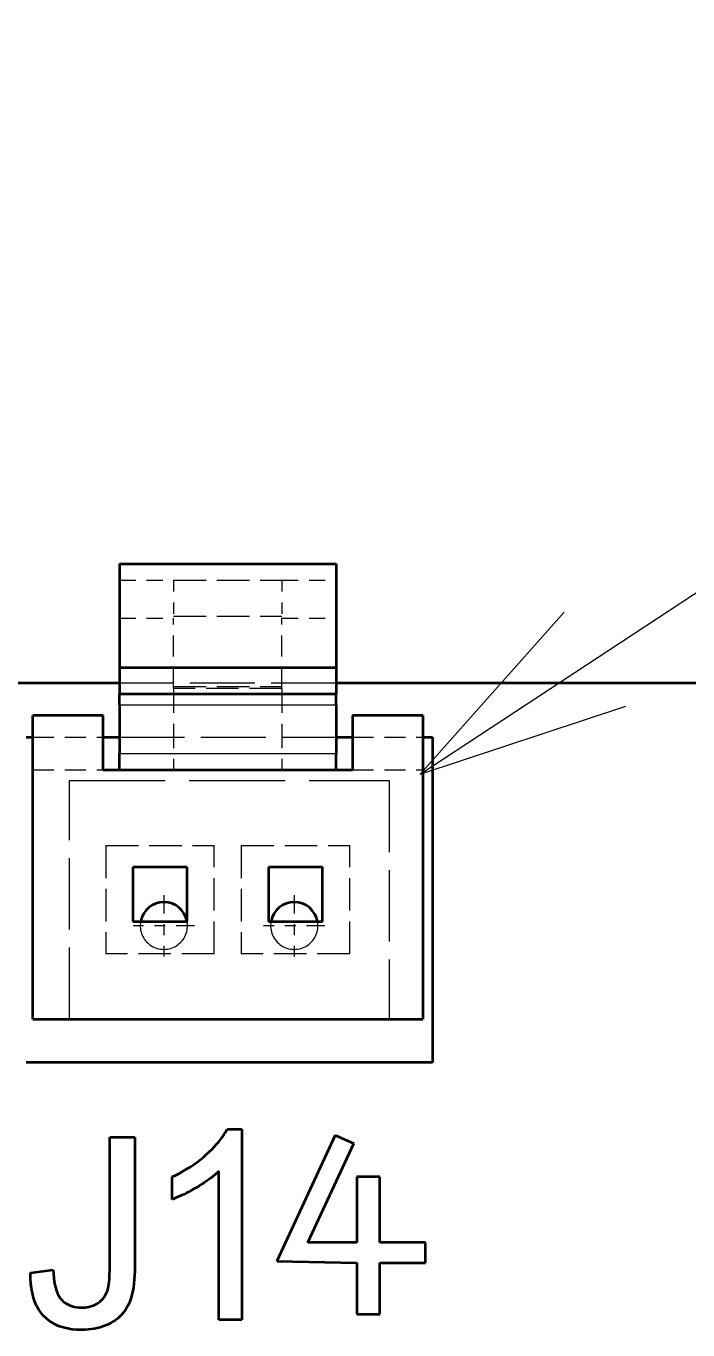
# Model space of a CAD drawing. Extents: x 23 to 417, y 3 to 294.
# Drawn here: x 86.97 to 93.08, y 143.72 to 155.75 of the extents above; entities that cross this region are included whole.
import ezdxf
from ezdxf.enums import TextEntityAlignment as Align

# ---------------------------------------------------------------- set-up
doc = ezdxf.new("R2010")
doc.units = 0
doc.linetypes.add('DASHDOT', pattern=[18.5, 12, -3, 0.5, -3])
doc.linetypes.add('DASHED', pattern=[15, 12, -3])
doc.layers.get('0').update_dxf_attribs({"lineweight": 13})
doc.styles.get("Standard").update_dxf_attribs({"font": 'isocp.shx'})
doc.dimstyles.get("Standard").update_dxf_attribs({"dimtxt": 2.5, "dimasz": 2.5, "dimexe": 1.25, "dimexo": 0.625, "dimtad": 1, "dimtxsty": 'Standard', "dimcen": 2.5, "dimadec": 0, "dimazin": 0, "dimtfac": 1, "dimtmove": 0, "dimatfit": 0, "dimfxl": 0, "dimarcsym": 0})

# ---------------------------------------------------------------- blocks, each defined once
blk = doc.blocks.new('*D204')
at = {"color": 7, "lineweight": 13, "ltscale": 0.349157, "transparency": 16777216}
blk.add_line((82.274, 150.138), (82.274, 164.104), dxfattribs=at)
at = {"color": 7, "lineweight": 13, "ltscale": 0.068793, "transparency": 16777216}
blk.add_line((120.274, 161.352), (120.274, 164.104), dxfattribs=at)
at = {"color": 7, "lineweight": 13, "transparency": 16777216}
blk.add_line((82.274, 162.104), (120.274, 162.104), dxfattribs=at)
for points in [[(84.206, 162.622), (82.274, 162.104), (84.206, 161.586)], [(118.342, 161.586), (120.274, 162.104), (118.342, 162.622)]]:
    blk.add_lwpolyline(points, dxfattribs=at)
for s, height, width, p, p2 in [('[', 3.5, 1.552525, (98.856, 164.104), (100.214, 164.104)), (']', 3.5, 1.552524, (113.831, 164.104), (115.189, 164.104)), ('76', 3.5, 1.349554, (89.717, 164.104), (95.856, 164.104)), ('2.99', 3.5, 1.427457, (101.214, 164.104), (112.831, 164.104)), ('/', 1, 1.818182, (96.856, 165.354), (97.856, 165.354))]:
    blk.add_text(s, height=height, dxfattribs=dict(at, width=width)).set_placement(p, p2, align=Align.FIT)
blk = doc.blocks.new('*D205')
at = {"color": 7, "lineweight": 13, "transparency": 16777216}
for p, q in [((82.274, 150.138), (82.274, 171.182)), ((158.274, 150.138), (158.274, 171.182)), ((82.274, 169.182), (158.274, 169.182))]:
    blk.add_line(p, q, dxfattribs=at)
for points in [[(84.206, 169.7), (82.274, 169.182), (84.206, 168.664)], [(156.342, 168.664), (158.274, 169.182), (156.342, 169.7)]]:
    blk.add_lwpolyline(points, dxfattribs=at)
for s, height, width, p, p2 in [('[', 3.5, 1.552524, (117.69, 171.182), (119.048, 171.182)), (']', 3.5, 1.552523, (132.664, 171.182), (134.023, 171.182)), ('152', 3.5, 1.508698, (105.132, 171.182), (114.69, 171.182)), ('5.98', 3.5, 1.472807, (120.048, 171.182), (131.664, 171.182)), ('/', 1, 1.818182, (115.69, 172.432), (116.69, 172.432))]:
    blk.add_text(s, height=height, dxfattribs=dict(at, width=width)).set_placement(p, p2, align=Align.FIT)
blk = doc.blocks.new('*D206')
at = {"color": 7, "lineweight": 13, "transparency": 16777216}
for p, q in [((79.774, 150.688), (79.774, 177.797)), ((79.774, 175.797), (120.274, 175.797))]:
    blk.add_line(p, q, dxfattribs=at)
at = {"color": 7, "lineweight": 13, "ltscale": 0.411112, "transparency": 16777216}
blk.add_line((120.274, 161.352), (120.274, 177.797), dxfattribs=at)
at = {"color": 7, "lineweight": 13, "transparency": 16777216}
for points in [[(81.706, 176.314), (79.774, 175.797), (81.706, 175.279)], [(118.342, 175.279), (120.274, 175.797), (118.342, 176.314)]]:
    blk.add_lwpolyline(points, dxfattribs=at)
for s, height, width, p, p2 in [('[', 3.5, 1.552525, (95.73, 177.797), (97.088, 177.797)), (']', 3.5, 1.552523, (110.705, 177.797), (112.063, 177.797)), ('81', 3.5, 1.67037, (86.591, 177.797), (92.73, 177.797)), ('3.19', 3.5, 1.564373, (98.088, 177.797), (109.705, 177.797)), ('/', 1, 1.818182, (93.73, 179.047), (94.73, 179.047))]:
    blk.add_text(s, height=height, dxfattribs=dict(at, width=width)).set_placement(p, p2, align=Align.FIT)
blk = doc.blocks.new('*D207')
at = {"color": 7, "lineweight": 13, "transparency": 16777216}
for p, q in [((79.774, 150.688), (79.774, 185.022)), ((160.774, 150.688), (160.774, 185.022)), ((74.774, 183.022), (165.774, 183.022))]:
    blk.add_line(p, q, dxfattribs=at)
for points in [[(77.842, 182.504), (79.774, 183.022), (77.842, 183.539)], [(162.706, 183.539), (160.774, 183.022), (162.706, 182.504)]]:
    blk.add_lwpolyline(points, dxfattribs=at)
for s, height, width, p, p2 in [('[', 3.5, 1.552524, (119.566, 185.022), (120.924, 185.022)), (']', 3.5, 1.552523, (134.54, 185.022), (135.899, 185.022)), ('162', 3.5, 1.508698, (107.008, 185.022), (116.566, 185.022)), ('6.38', 3.5, 1.475095, (121.924, 185.022), (133.54, 185.022)), ('/', 1, 1.818182, (117.566, 186.272), (118.566, 186.272))]:
    blk.add_text(s, height=height, dxfattribs=dict(at, width=width)).set_placement(p, p2, align=Align.FIT)
blk = doc.blocks.new('BLOCK3465')
at = {"color": 7, "linetype": 'DASHDOT', "lineweight": 13, "ltscale": 0.028341}
for p, q in [((-64.057, 44.388), (-64.057, 43.255)), ((-63.49, 43.821), (-64.624, 43.821))]:
    blk.add_line(p, q, dxfattribs=at)
blk = doc.blocks.new('BLOCK3466')
at = {"color": 7, "linetype": 'DASHDOT', "lineweight": 13, "ltscale": 0.028341}
for p, q in [((-61.65, 44.388), (-61.65, 43.255)), ((-61.083, 43.821), (-62.216, 43.821))]:
    blk.add_line(p, q, dxfattribs=at)
blk = doc.blocks.new('BLOCK3490')
at = {"color": 7, "lineweight": 13}
blk.add_line((-59.329, 46.617), (-38.941, 60.032), dxfattribs=at)
blk.add_lwpolyline([(-56.671, 49.606), (-59.329, 46.617), (-55.532, 47.876)], dxfattribs=at)
blk = doc.blocks.new('BLOCK3494')
at = {"color": 7, "lineweight": 35, "ltscale": 0.047842}
for p, q in [((-64.877, 50.5), (-64.877, 48.586)), ((-60.877, 50.5), (-60.877, 48.586))]:
    blk.add_line(p, q, dxfattribs=at)
at = {"color": 7, "lineweight": 35, "ltscale": 0.1}
for p, q in [((-64.877, 50.5), (-60.877, 50.5)), ((-64.877, 48.586), (-60.877, 48.586)), ((-64.877, 48.099), (-60.877, 48.099)), ((-64.877, 46.7), (-60.877, 46.7))]:
    blk.add_line(p, q, dxfattribs=at)
at = {"color": 7, "linetype": 'DASHED', "lineweight": 13, "ltscale": 0.025}
for p, q in [((-64.877, 50.2), (-63.877, 50.2)), ((-61.877, 50.2), (-60.877, 50.2)), ((-64.877, 49.5), (-63.877, 49.5)), ((-61.877, 49.5), (-60.877, 49.5))]:
    blk.add_line(p, q, dxfattribs=at)
at = {"color": 7, "linetype": 'DASHED', "lineweight": 13, "ltscale": 0.0175}
for p, q in [((-63.877, 50.2), (-63.877, 49.5)), ((-61.877, 50.2), (-61.877, 49.5))]:
    blk.add_line(p, q, dxfattribs=at)
at = {"color": 7, "linetype": 'DASHED', "lineweight": 13, "ltscale": 0.05}
for p, q in [((-63.877, 50.2), (-61.877, 50.2)), ((-63.877, 49.536), (-61.877, 49.536)), ((-63.877, 48.236), (-61.877, 48.236)), ((-61.877, 48.2), (-63.877, 48.2)), ((-65.127, 45.3), (-65.127, 43.3)), ((-65.127, 45.3), (-63.127, 45.3)), ((-63.127, 43.3), (-63.127, 45.3)), ((-62.627, 45.3), (-62.627, 43.3)), ((-62.627, 45.3), (-60.627, 45.3)), ((-60.627, 43.3), (-60.627, 45.3)), ((-63.127, 43.3), (-65.127, 43.3)), ((-60.627, 43.3), (-62.627, 43.3))]:
    blk.add_line(p, q, dxfattribs=at)
at = {"color": 7, "linetype": 'DASHED', "lineweight": 13, "ltscale": 0.0325}
for p, q in [((-63.877, 48.2), (-63.877, 49.5)), ((-61.877, 48.2), (-61.877, 49.5)), ((-66.477, 47.3), (-65.177, 47.3)), ((-60.577, 47.3), (-59.277, 47.3)), ((-66.477, 46.7), (-65.177, 46.7)), ((-60.577, 46.7), (-59.277, 46.7))]:
    blk.add_line(p, q, dxfattribs=at)
at = {"color": 7, "lineweight": 35, "ltscale": 0.012177}
for p, q in [((-64.877, 48.586), (-64.877, 48.099)), ((-60.877, 48.586), (-60.877, 48.099))]:
    blk.add_line(p, q, dxfattribs=at)
at = {"color": 7, "lineweight": 35, "ltscale": 0.403069}
blk.add_line((-64.877, 48.3), (-81, 48.3), dxfattribs=at)
at = {"color": 7, "linetype": 'DASHED', "lineweight": 13, "ltscale": 0.1}
for p, q in [((-60.877, 48.3), (-64.877, 48.3)), ((-64.877, 47.3), (-60.877, 47.3)), ((-64.877, 47), (-60.877, 47))]:
    blk.add_line(p, q, dxfattribs=at)
at = {"color": 7, "linetype": 'DASHED', "lineweight": 13, "ltscale": 0.0375}
for p, q in [((-63.877, 48.2), (-63.877, 46.7)), ((-61.877, 48.2), (-61.877, 46.7))]:
    blk.add_line(p, q, dxfattribs=at)
at = {"color": 7, "lineweight": 35}
blk.add_line((51.055, 48.3), (-60.877, 48.3), dxfattribs=at)
at = {"color": 7, "lineweight": 35, "ltscale": 0.004981}
for p, q in [((-64.877, 47.9), (-64.877, 48.099)), ((-60.877, 47.9), (-60.877, 48.099))]:
    blk.add_line(p, q, dxfattribs=at)
at = {"color": 7, "lineweight": 35, "ltscale": 0.0225}
for p, q in [((-64.877, 47.9), (-64.877, 47)), ((-60.877, 47.9), (-60.877, 47))]:
    blk.add_line(p, q, dxfattribs=at)
at = {"color": 7, "lineweight": 13, "ltscale": 0.1}
for p, q in [((-64.877, 47.9), (-60.877, 47.9)), ((-64.877, 47), (-60.877, 47))]:
    blk.add_line(p, q, dxfattribs=at)
at = {"color": 7, "lineweight": 35, "ltscale": 0.14}
for p, q in [((-66.477, 42.1), (-66.477, 47.7)), ((-59.277, 47.7), (-59.277, 42.1))]:
    blk.add_line(p, q, dxfattribs=at)
at = {"color": 7, "lineweight": 35, "ltscale": 0.0325}
for p, q in [((-65.177, 47.7), (-66.477, 47.7)), ((-59.277, 47.7), (-60.577, 47.7))]:
    blk.add_line(p, q, dxfattribs=at)
at = {"color": 7, "lineweight": 35, "ltscale": 0.025}
for p, q in [((-65.177, 46.7), (-65.177, 47.7)), ((-60.577, 47.7), (-60.577, 46.7)), ((-63.627, 44.9), (-64.627, 44.9)), ((-64.627, 44.9), (-64.627, 43.9)), ((-63.627, 43.9), (-63.627, 44.9)), ((-61.127, 44.9), (-62.127, 44.9)), ((-62.127, 44.9), (-62.127, 43.9)), ((-61.127, 43.9), (-61.127, 44.9)), ((-64.627, 43.9), (-63.627, 43.9)), ((-62.127, 43.9), (-61.127, 43.9))]:
    blk.add_line(p, q, dxfattribs=at)
at = {"color": 7, "lineweight": 35, "ltscale": 0.003069}
blk.add_line((-66.6, 47.3), (-66.477, 47.3), dxfattribs=at)
at = {"color": 7, "lineweight": 35, "ltscale": 0.0075}
for p, q in [((-65.177, 47.3), (-64.877, 47.3)), ((-60.877, 47.3), (-60.577, 47.3)), ((-64.877, 46.7), (-64.877, 47)), ((-60.877, 46.7), (-60.877, 47))]:
    blk.add_line(p, q, dxfattribs=at)
at = {"color": 7, "lineweight": 35, "ltscale": 0.004431}
blk.add_line((-59.277, 47.3), (-59.1, 47.3), dxfattribs=at)
at = {"color": 7, "lineweight": 35, "ltscale": 0.15}
blk.add_line((-59.1, 47.3), (-59.1, 41.3), dxfattribs=at)
at = {"color": 7, "lineweight": 35, "ltscale": 0.115}
blk.add_line((-65.177, 46.7), (-60.577, 46.7), dxfattribs=at)
at = {"color": 7, "linetype": 'DASHED', "lineweight": 13, "ltscale": 0.11}
for p, q in [((-65.8, 42.1), (-65.8, 46.5)), ((-59.9, 46.5), (-59.9, 42.1))]:
    blk.add_line(p, q, dxfattribs=at)
at = {"color": 7, "linetype": 'DASHED', "lineweight": 13, "ltscale": 0.1475}
for p, q in [((-65.8, 46.5), (-59.9, 46.5)), ((-59.9, 42.1), (-65.8, 42.1))]:
    blk.add_line(p, q, dxfattribs=at)
at = {"color": 7, "lineweight": 35, "ltscale": 0.18}
blk.add_line((-66.477, 42.1), (-59.277, 42.1), dxfattribs=at)
at = {"color": 7, "lineweight": 35, "ltscale": 0.1875}
blk.add_line((-59.1, 41.3), (-66.6, 41.3), dxfattribs=at)
at = {"color": 7, "lineweight": 35, "ltscale": 0.001379}
blk.add_line((-62.973, 39.928), (-62.943, 39.974), dxfattribs=at)
at = {"color": 7, "lineweight": 35, "ltscale": 0.001331}
blk.add_line((-62.943, 39.974), (-62.915, 40.02), dxfattribs=at)
at = {"color": 7, "lineweight": 35, "ltscale": 0.001286}
blk.add_line((-62.915, 40.02), (-62.891, 40.065), dxfattribs=at)
at = {"color": 7, "lineweight": 35, "ltscale": 0.006924}
blk.add_line((-62.891, 40.065), (-62.615, 40.065), dxfattribs=at)
at = {"color": 7, "lineweight": 35, "ltscale": 0.087858}
blk.add_line((-62.615, 40.065), (-62.615, 36.551), dxfattribs=at)
at = {"color": 7, "lineweight": 35, "ltscale": 0.064163}
blk.add_line((-60.892, 39.957), (-61.971, 37.628), dxfattribs=at)
at = {"color": 7, "lineweight": 35, "ltscale": 0.009333}
blk.add_line((-60.892, 39.957), (-60.553, 39.8), dxfattribs=at)
at = {"color": 7, "lineweight": 35, "ltscale": 0.060283}
blk.add_line((-65.056, 37.51), (-65.056, 39.921), dxfattribs=at)
at = {"color": 7, "lineweight": 35, "ltscale": 0.011579}
blk.add_line((-65.056, 39.921), (-64.593, 39.921), dxfattribs=at)
at = {"color": 7, "lineweight": 35, "ltscale": 0.059626}
blk.add_line((-64.593, 39.921), (-64.593, 37.536), dxfattribs=at)
at = {"color": 7, "lineweight": 35, "ltscale": 0.001655}
blk.add_line((-63.172, 39.693), (-63.126, 39.741), dxfattribs=at)
at = {"color": 7, "lineweight": 35, "ltscale": 0.001596}
blk.add_line((-63.126, 39.741), (-63.083, 39.788), dxfattribs=at)
at = {"color": 7, "lineweight": 35, "ltscale": 0.001538}
blk.add_line((-63.083, 39.788), (-63.043, 39.835), dxfattribs=at)
at = {"color": 7, "lineweight": 35, "ltscale": 0.001483}
blk.add_line((-63.043, 39.835), (-63.006, 39.882), dxfattribs=at)
at = {"color": 7, "lineweight": 35, "ltscale": 0.00143}
blk.add_line((-63.006, 39.882), (-62.973, 39.928), dxfattribs=at)
at = {"color": 7, "lineweight": 35, "ltscale": 0.050243}
blk.add_line((-61.398, 37.977), (-60.553, 39.8), dxfattribs=at)
at = {"color": 7, "lineweight": 35, "ltscale": 0.00184}
blk.add_line((-63.444, 39.459), (-63.385, 39.504), dxfattribs=at)
at = {"color": 7, "lineweight": 35, "ltscale": 0.001826}
blk.add_line((-63.385, 39.504), (-63.328, 39.55), dxfattribs=at)
at = {"color": 7, "lineweight": 35, "ltscale": 0.001815}
blk.add_line((-63.328, 39.55), (-63.273, 39.597), dxfattribs=at)
at = {"color": 7, "lineweight": 35, "ltscale": 0.001777}
blk.add_line((-63.273, 39.597), (-63.221, 39.646), dxfattribs=at)
at = {"color": 7, "lineweight": 35, "ltscale": 0.001715}
blk.add_line((-63.221, 39.646), (-63.172, 39.693), dxfattribs=at)
at = {"color": 7, "lineweight": 35, "ltscale": 0.001955}
blk.add_line((-63.833, 39.221), (-63.763, 39.257), dxfattribs=at)
at = {"color": 7, "lineweight": 35, "ltscale": 0.001932}
blk.add_line((-63.763, 39.257), (-63.696, 39.295), dxfattribs=at)
at = {"color": 7, "lineweight": 35, "ltscale": 0.00191}
blk.add_line((-63.696, 39.295), (-63.63, 39.334), dxfattribs=at)
at = {"color": 7, "lineweight": 35, "ltscale": 0.00189}
blk.add_line((-63.63, 39.334), (-63.566, 39.374), dxfattribs=at)
at = {"color": 7, "lineweight": 35, "ltscale": 0.001872}
blk.add_line((-63.566, 39.374), (-63.504, 39.416), dxfattribs=at)
at = {"color": 7, "lineweight": 35, "ltscale": 0.001855}
blk.add_line((-63.504, 39.416), (-63.444, 39.459), dxfattribs=at)
at = {"color": 7, "lineweight": 35, "ltscale": 0.001163}
for p, q in [((-63.11, 39.23), (-63.146, 39.201)), ((-63.779, 38.822), (-63.822, 38.804))]:
    blk.add_line(p, q, dxfattribs=at)
at = {"color": 7, "lineweight": 35, "ltscale": 0.001126}
blk.add_line((-63.076, 39.26), (-63.11, 39.23), dxfattribs=at)
at = {"color": 7, "lineweight": 35, "ltscale": 0.00109}
blk.add_line((-63.044, 39.289), (-63.076, 39.26), dxfattribs=at)
at = {"color": 7, "lineweight": 35, "ltscale": 0.06846}
blk.add_line((-63.044, 36.551), (-63.044, 39.289), dxfattribs=at)
at = {"color": 7, "lineweight": 35, "ltscale": 0.001979}
blk.add_line((-63.904, 39.187), (-63.833, 39.221), dxfattribs=at)
at = {"color": 7, "lineweight": 35, "ltscale": 0.010385}
blk.add_line((-63.904, 38.771), (-63.904, 39.187), dxfattribs=at)
at = {"color": 7, "lineweight": 35, "ltscale": 0.00144}
for p, q in [((-63.451, 38.993), (-63.501, 38.965)), ((-63.402, 39.023), (-63.451, 38.993))]:
    blk.add_line(p, q, dxfattribs=at)
at = {"color": 7, "lineweight": 35, "ltscale": 0.001399}
blk.add_line((-63.354, 39.053), (-63.402, 39.023), dxfattribs=at)
at = {"color": 7, "lineweight": 35, "ltscale": 0.001358}
blk.add_line((-63.309, 39.082), (-63.354, 39.053), dxfattribs=at)
at = {"color": 7, "lineweight": 35, "ltscale": 0.001318}
blk.add_line((-63.265, 39.112), (-63.309, 39.082), dxfattribs=at)
at = {"color": 7, "lineweight": 35, "ltscale": 0.001278}
blk.add_line((-63.224, 39.141), (-63.265, 39.112), dxfattribs=at)
at = {"color": 7, "lineweight": 35, "ltscale": 0.001239}
blk.add_line((-63.184, 39.171), (-63.224, 39.141), dxfattribs=at)
at = {"color": 7, "lineweight": 35, "ltscale": 0.001201}
for p, q in [((-63.146, 39.201), (-63.184, 39.171)), ((-63.735, 38.842), (-63.779, 38.822))]:
    blk.add_line(p, q, dxfattribs=at)
at = {"color": 7, "lineweight": 35, "ltscale": 0.030267}
for p, q in [((-60.494, 39.187), (-60.494, 37.977)), ((-60.07, 37.977), (-60.07, 39.187))]:
    blk.add_line(p, q, dxfattribs=at)
at = {"color": 7, "lineweight": 35, "ltscale": 0.010591}
for p, q in [((-60.07, 39.187), (-60.494, 39.187)), ((-60.494, 36.65), (-60.07, 36.65))]:
    blk.add_line(p, q, dxfattribs=at)
at = {"color": 7, "lineweight": 35, "ltscale": 0.001087}
blk.add_line((-63.863, 38.787), (-63.904, 38.771), dxfattribs=at)
at = {"color": 7, "lineweight": 35, "ltscale": 0.001125}
blk.add_line((-63.822, 38.804), (-63.863, 38.787), dxfattribs=at)
at = {"color": 7, "lineweight": 35, "ltscale": 0.00124}
blk.add_line((-63.69, 38.864), (-63.735, 38.842), dxfattribs=at)
at = {"color": 7, "lineweight": 35, "ltscale": 0.00128}
blk.add_line((-63.645, 38.887), (-63.69, 38.864), dxfattribs=at)
at = {"color": 7, "lineweight": 35, "ltscale": 0.001319}
blk.add_line((-63.598, 38.911), (-63.645, 38.887), dxfattribs=at)
at = {"color": 7, "lineweight": 35, "ltscale": 0.001359}
blk.add_line((-63.55, 38.937), (-63.598, 38.911), dxfattribs=at)
at = {"color": 7, "lineweight": 35, "ltscale": 0.0014}
blk.add_line((-63.501, 38.965), (-63.55, 38.937), dxfattribs=at)
at = {"color": 7, "lineweight": 35, "ltscale": 0.022617}
blk.add_line((-60.494, 37.977), (-61.398, 37.977), dxfattribs=at)
at = {"color": 7, "lineweight": 35, "ltscale": 0.021104}
for p, q in [((-59.226, 37.977), (-60.07, 37.977)), ((-60.07, 37.603), (-59.226, 37.603))]:
    blk.add_line(p, q, dxfattribs=at)
at = {"color": 7, "lineweight": 35, "ltscale": 0.009336}
blk.add_line((-59.226, 37.603), (-59.226, 37.977), dxfattribs=at)
at = {"color": 7, "lineweight": 35, "ltscale": 0.036945}
blk.add_line((-61.971, 37.628), (-60.494, 37.603), dxfattribs=at)
at = {"color": 7, "lineweight": 35, "ltscale": 0.023837}
for p, q in [((-60.494, 37.603), (-60.494, 36.65)), ((-60.07, 36.65), (-60.07, 37.603))]:
    blk.add_line(p, q, dxfattribs=at)
at = {"color": 7, "lineweight": 35, "ltscale": 0.010543}
blk.add_line((-66.517, 37.415), (-66.099, 37.472), dxfattribs=at)
at = {"color": 7, "lineweight": 35, "ltscale": 0.00255}
blk.add_line((-66.516, 37.313), (-66.517, 37.415), dxfattribs=at)
at = {"color": 7, "lineweight": 35, "ltscale": 0.002425}
blk.add_line((-66.511, 37.216), (-66.516, 37.313), dxfattribs=at)
at = {"color": 7, "lineweight": 35, "ltscale": 0.001945}
blk.add_line((-66.099, 37.472), (-66.095, 37.394), dxfattribs=at)
at = {"color": 7, "lineweight": 35, "ltscale": 0.001824}
blk.add_line((-66.095, 37.394), (-66.088, 37.322), dxfattribs=at)
at = {"color": 7, "lineweight": 35, "ltscale": 0.001705}
blk.add_line((-66.088, 37.322), (-66.079, 37.254), dxfattribs=at)
at = {"color": 7, "lineweight": 35, "ltscale": 0.001221}
blk.add_line((-65.063, 37.296), (-65.06, 37.344), dxfattribs=at)
at = {"color": 7, "lineweight": 35, "ltscale": 0.001301}
blk.add_line((-65.06, 37.344), (-65.058, 37.396), dxfattribs=at)
at = {"color": 7, "lineweight": 35, "ltscale": 0.001382}
blk.add_line((-65.058, 37.396), (-65.056, 37.452), dxfattribs=at)
at = {"color": 7, "lineweight": 35, "ltscale": 0.001463}
blk.add_line((-65.056, 37.452), (-65.056, 37.51), dxfattribs=at)
at = {"color": 7, "lineweight": 35, "ltscale": 0.001953}
blk.add_line((-64.597, 37.369), (-64.602, 37.291), dxfattribs=at)
at = {"color": 7, "lineweight": 35, "ltscale": 0.00205}
blk.add_line((-64.594, 37.45), (-64.597, 37.369), dxfattribs=at)
at = {"color": 7, "lineweight": 35, "ltscale": 0.002147}
blk.add_line((-64.593, 37.536), (-64.594, 37.45), dxfattribs=at)
at = {"color": 7, "lineweight": 35, "ltscale": 0.002308}
blk.add_line((-66.5, 37.124), (-66.511, 37.216), dxfattribs=at)
at = {"color": 7, "lineweight": 35, "ltscale": 0.002199}
blk.add_line((-66.484, 37.038), (-66.5, 37.124), dxfattribs=at)
at = {"color": 7, "lineweight": 35, "ltscale": 0.001589}
blk.add_line((-66.079, 37.254), (-66.067, 37.191), dxfattribs=at)
at = {"color": 7, "lineweight": 35, "ltscale": 0.001477}
blk.add_line((-66.067, 37.191), (-66.053, 37.134), dxfattribs=at)
at = {"color": 7, "lineweight": 35, "ltscale": 0.001371}
blk.add_line((-66.053, 37.134), (-66.037, 37.082), dxfattribs=at)
at = {"color": 7, "lineweight": 35, "ltscale": 0.001271}
blk.add_line((-66.037, 37.082), (-66.018, 37.034), dxfattribs=at)
at = {"color": 7, "lineweight": 35, "ltscale": 0.000719848}
blk.add_line((-65.114, 37.045), (-65.104, 37.072), dxfattribs=at)
at = {"color": 7, "lineweight": 35, "ltscale": 0.000762038}
blk.add_line((-65.104, 37.072), (-65.094, 37.101), dxfattribs=at)
at = {"color": 7, "lineweight": 35, "ltscale": 0.000834159}
blk.add_line((-65.094, 37.101), (-65.086, 37.133), dxfattribs=at)
at = {"color": 7, "lineweight": 35, "ltscale": 0.000908543}
blk.add_line((-65.086, 37.133), (-65.079, 37.169), dxfattribs=at)
at = {"color": 7, "lineweight": 35, "ltscale": 0.000985061}
blk.add_line((-65.079, 37.169), (-65.073, 37.208), dxfattribs=at)
at = {"color": 7, "lineweight": 35, "ltscale": 0.001063}
blk.add_line((-65.073, 37.208), (-65.068, 37.25), dxfattribs=at)
at = {"color": 7, "lineweight": 35, "ltscale": 0.001141}
blk.add_line((-65.068, 37.25), (-65.063, 37.296), dxfattribs=at)
at = {"color": 7, "lineweight": 35, "ltscale": 0.00159}
blk.add_line((-64.631, 37.081), (-64.645, 37.018), dxfattribs=at)
at = {"color": 7, "lineweight": 35, "ltscale": 0.001677}
blk.add_line((-64.619, 37.147), (-64.631, 37.081), dxfattribs=at)
at = {"color": 7, "lineweight": 35, "ltscale": 0.001767}
blk.add_line((-64.61, 37.217), (-64.619, 37.147), dxfattribs=at)
at = {"color": 7, "lineweight": 35, "ltscale": 0.001859}
for p, q in [((-64.602, 37.291), (-64.61, 37.217)), ((-65.983, 36.428), (-66.051, 36.457))]:
    blk.add_line(p, q, dxfattribs=at)
at = {"color": 7, "lineweight": 35, "ltscale": 0.0021}
blk.add_line((-66.463, 36.956), (-66.484, 37.038), dxfattribs=at)
at = {"color": 7, "lineweight": 35, "ltscale": 0.002013}
blk.add_line((-66.437, 36.88), (-66.463, 36.956), dxfattribs=at)
at = {"color": 7, "lineweight": 35, "ltscale": 0.00194}
blk.add_line((-66.406, 36.809), (-66.437, 36.88), dxfattribs=at)
at = {"color": 7, "lineweight": 35, "ltscale": 0.001179}
blk.add_line((-66.018, 37.034), (-65.997, 36.992), dxfattribs=at)
at = {"color": 7, "lineweight": 35, "ltscale": 0.001096}
blk.add_line((-65.997, 36.992), (-65.974, 36.955), dxfattribs=at)
at = {"color": 7, "lineweight": 35, "ltscale": 0.001027}
blk.add_line((-65.974, 36.955), (-65.949, 36.923), dxfattribs=at)
at = {"color": 7, "lineweight": 35, "ltscale": 0.000987814}
blk.add_line((-65.949, 36.923), (-65.921, 36.895), dxfattribs=at)
at = {"color": 7, "lineweight": 35, "ltscale": 0.000975629}
blk.add_line((-65.921, 36.895), (-65.891, 36.869), dxfattribs=at)
at = {"color": 7, "lineweight": 35, "ltscale": 0.000970821}
blk.add_line((-65.891, 36.869), (-65.859, 36.847), dxfattribs=at)
at = {"color": 7, "lineweight": 35, "ltscale": 0.000975256}
blk.add_line((-65.859, 36.847), (-65.825, 36.828), dxfattribs=at)
at = {"color": 7, "lineweight": 35, "ltscale": 0.000987327}
blk.add_line((-65.825, 36.828), (-65.789, 36.812), dxfattribs=at)
at = {"color": 7, "lineweight": 35, "ltscale": 0.000754505}
blk.add_line((-65.358, 36.814), (-65.33, 36.826), dxfattribs=at)
at = {"color": 7, "lineweight": 35, "ltscale": 0.000749794}
blk.add_line((-65.33, 36.826), (-65.304, 36.84), dxfattribs=at)
at = {"color": 7, "lineweight": 35, "ltscale": 0.000748319}
blk.add_line((-65.304, 36.84), (-65.278, 36.855), dxfattribs=at)
at = {"color": 7, "lineweight": 35, "ltscale": 0.000739881}
blk.add_line((-65.278, 36.855), (-65.253, 36.871), dxfattribs=at)
at = {"color": 7, "lineweight": 35, "ltscale": 0.00072479}
blk.add_line((-65.253, 36.871), (-65.23, 36.889), dxfattribs=at)
at = {"color": 7, "lineweight": 35, "ltscale": 0.000712406}
blk.add_line((-65.23, 36.889), (-65.209, 36.908), dxfattribs=at)
at = {"color": 7, "lineweight": 35, "ltscale": 0.000703493}
blk.add_line((-65.209, 36.908), (-65.189, 36.928), dxfattribs=at)
at = {"color": 7, "lineweight": 35, "ltscale": 0.000698143}
blk.add_line((-65.189, 36.928), (-65.171, 36.949), dxfattribs=at)
at = {"color": 7, "lineweight": 35, "ltscale": 0.000695342}
blk.add_line((-65.171, 36.949), (-65.154, 36.971), dxfattribs=at)
at = {"color": 7, "lineweight": 35, "ltscale": 0.000696679}
blk.add_line((-65.154, 36.971), (-65.139, 36.995), dxfattribs=at)
at = {"color": 7, "lineweight": 35, "ltscale": 0.000701333}
blk.add_line((-65.139, 36.995), (-65.126, 37.019), dxfattribs=at)
at = {"color": 7, "lineweight": 35, "ltscale": 0.000708985}
blk.add_line((-65.126, 37.019), (-65.114, 37.045), dxfattribs=at)
at = {"color": 7, "lineweight": 35, "ltscale": 0.001304}
blk.add_line((-64.699, 36.856), (-64.721, 36.809), dxfattribs=at)
at = {"color": 7, "lineweight": 35, "ltscale": 0.001353}
blk.add_line((-64.679, 36.906), (-64.699, 36.856), dxfattribs=at)
at = {"color": 7, "lineweight": 35, "ltscale": 0.001428}
blk.add_line((-64.661, 36.96), (-64.679, 36.906), dxfattribs=at)
at = {"color": 7, "lineweight": 35, "ltscale": 0.001507}
blk.add_line((-64.645, 37.018), (-64.661, 36.96), dxfattribs=at)
at = {"color": 7, "lineweight": 35, "ltscale": 0.00188}
blk.add_line((-66.369, 36.743), (-66.406, 36.809), dxfattribs=at)
at = {"color": 7, "lineweight": 35, "ltscale": 0.001836}
blk.add_line((-66.328, 36.682), (-66.369, 36.743), dxfattribs=at)
at = {"color": 7, "lineweight": 35, "ltscale": 0.00181}
blk.add_line((-66.282, 36.627), (-66.328, 36.682), dxfattribs=at)
at = {"color": 7, "lineweight": 35, "ltscale": 0.001794}
for p, q in [((-66.231, 36.576), (-66.282, 36.627)), ((-66.115, 36.492), (-66.175, 36.531))]:
    blk.add_line(p, q, dxfattribs=at)
at = {"color": 7, "lineweight": 35, "ltscale": 0.001007}
blk.add_line((-65.789, 36.812), (-65.751, 36.798), dxfattribs=at)
at = {"color": 7, "lineweight": 35, "ltscale": 0.001035}
blk.add_line((-65.751, 36.798), (-65.711, 36.788), dxfattribs=at)
at = {"color": 7, "lineweight": 35, "ltscale": 0.00107}
blk.add_line((-65.711, 36.788), (-65.669, 36.781), dxfattribs=at)
at = {"color": 7, "lineweight": 35, "ltscale": 0.00111}
blk.add_line((-65.669, 36.781), (-65.625, 36.776), dxfattribs=at)
at = {"color": 7, "lineweight": 35, "ltscale": 0.001157}
blk.add_line((-65.625, 36.776), (-65.579, 36.775), dxfattribs=at)
at = {"color": 7, "lineweight": 35, "ltscale": 0.000859679}
blk.add_line((-65.579, 36.775), (-65.544, 36.776), dxfattribs=at)
at = {"color": 7, "lineweight": 35, "ltscale": 0.00083757}
blk.add_line((-65.544, 36.776), (-65.511, 36.778), dxfattribs=at)
at = {"color": 7, "lineweight": 35, "ltscale": 0.000817905}
blk.add_line((-65.511, 36.778), (-65.478, 36.782), dxfattribs=at)
at = {"color": 7, "lineweight": 35, "ltscale": 0.000800069}
blk.add_line((-65.478, 36.782), (-65.447, 36.788), dxfattribs=at)
at = {"color": 7, "lineweight": 35, "ltscale": 0.000785002}
blk.add_line((-65.447, 36.788), (-65.416, 36.795), dxfattribs=at)
at = {"color": 7, "lineweight": 35, "ltscale": 0.000772087}
blk.add_line((-65.416, 36.795), (-65.387, 36.804), dxfattribs=at)
at = {"color": 7, "lineweight": 35, "ltscale": 0.000762053}
blk.add_line((-65.387, 36.804), (-65.358, 36.814), dxfattribs=at)
at = {"color": 7, "lineweight": 35, "ltscale": 0.001252}
blk.add_line((-64.871, 36.608), (-64.908, 36.574), dxfattribs=at)
at = {"color": 7, "lineweight": 35, "ltscale": 0.001247}
for p, q in [((-64.836, 36.643), (-64.871, 36.608)), ((-64.804, 36.681), (-64.836, 36.643))]:
    blk.add_line(p, q, dxfattribs=at)
at = {"color": 7, "lineweight": 35, "ltscale": 0.001253}
blk.add_line((-64.774, 36.722), (-64.804, 36.681), dxfattribs=at)
at = {"color": 7, "lineweight": 35, "ltscale": 0.001265}
blk.add_line((-64.746, 36.764), (-64.774, 36.722), dxfattribs=at)
at = {"color": 7, "lineweight": 35, "ltscale": 0.001282}
blk.add_line((-64.721, 36.809), (-64.746, 36.764), dxfattribs=at)
at = {"color": 7, "lineweight": 35, "ltscale": 0.001785}
blk.add_line((-66.175, 36.531), (-66.231, 36.576), dxfattribs=at)
at = {"color": 7, "lineweight": 35, "ltscale": 0.001819}
blk.add_line((-66.051, 36.457), (-66.115, 36.492), dxfattribs=at)
at = {"color": 7, "lineweight": 35, "ltscale": 0.001913}
blk.add_line((-65.91, 36.404), (-65.983, 36.428), dxfattribs=at)
at = {"color": 7, "lineweight": 35, "ltscale": 0.001981}
blk.add_line((-65.833, 36.386), (-65.91, 36.404), dxfattribs=at)
at = {"color": 7, "lineweight": 35, "ltscale": 0.002061}
blk.add_line((-65.752, 36.372), (-65.833, 36.386), dxfattribs=at)
at = {"color": 7, "lineweight": 35, "ltscale": 0.002151}
blk.add_line((-65.666, 36.364), (-65.752, 36.372), dxfattribs=at)
at = {"color": 7, "lineweight": 35, "ltscale": 0.002251}
blk.add_line((-65.576, 36.362), (-65.666, 36.364), dxfattribs=at)
at = {"color": 7, "lineweight": 35, "ltscale": 0.001532}
blk.add_line((-65.515, 36.363), (-65.576, 36.362), dxfattribs=at)
at = {"color": 7, "lineweight": 35, "ltscale": 0.001495}
blk.add_line((-65.455, 36.367), (-65.515, 36.363), dxfattribs=at)
at = {"color": 7, "lineweight": 35, "ltscale": 0.00146}
blk.add_line((-65.397, 36.373), (-65.455, 36.367), dxfattribs=at)
at = {"color": 7, "lineweight": 35, "ltscale": 0.001429}
blk.add_line((-65.341, 36.382), (-65.397, 36.373), dxfattribs=at)
at = {"color": 7, "lineweight": 35, "ltscale": 0.001401}
blk.add_line((-65.286, 36.393), (-65.341, 36.382), dxfattribs=at)
at = {"color": 7, "lineweight": 35, "ltscale": 0.001377}
blk.add_line((-65.233, 36.407), (-65.286, 36.393), dxfattribs=at)
at = {"color": 7, "lineweight": 35, "ltscale": 0.001356}
blk.add_line((-65.181, 36.424), (-65.233, 36.407), dxfattribs=at)
at = {"color": 7, "lineweight": 35, "ltscale": 0.001339}
blk.add_line((-65.131, 36.443), (-65.181, 36.424), dxfattribs=at)
at = {"color": 7, "lineweight": 35, "ltscale": 0.001326}
blk.add_line((-65.082, 36.464), (-65.131, 36.443), dxfattribs=at)
at = {"color": 7, "lineweight": 35, "ltscale": 0.001317}
blk.add_line((-65.035, 36.488), (-65.082, 36.464), dxfattribs=at)
at = {"color": 7, "lineweight": 35, "ltscale": 0.001302}
blk.add_line((-64.991, 36.515), (-65.035, 36.488), dxfattribs=at)
at = {"color": 7, "lineweight": 35, "ltscale": 0.001279}
blk.add_line((-64.948, 36.543), (-64.991, 36.515), dxfattribs=at)
at = {"color": 7, "lineweight": 35, "ltscale": 0.001263}
blk.add_line((-64.908, 36.574), (-64.948, 36.543), dxfattribs=at)
at = {"color": 7, "lineweight": 35, "ltscale": 0.010744}
blk.add_line((-62.615, 36.551), (-63.044, 36.551), dxfattribs=at)
at = {"color": 7, "lineweight": 35}
for centre in [(-64.057, 43.821), (-61.65, 43.821)]:
    blk.add_arc(centre, 0.436, 10.3501, 169.6499, dxfattribs=at)
at = {"color": 7, "linetype": 'DASHED', "lineweight": 13}
for centre in [(-64.057, 43.821), (-61.65, 43.821)]:
    blk.add_arc(centre, 0.436, 169.6499, 370.3501, dxfattribs=at)

msp = doc.modelspace()

# ---------------------------------------------------------------- block references
at = {"lineweight": 0, "xscale": 0.5, "yscale": 0.5, "zscale": 0.5}
for name in ['BLOCK3490', 'BLOCK3494', 'BLOCK3465', 'BLOCK3466']:
    msp.add_blockref(name, (120.2741, 125.5377), dxfattribs=at)

# ---------------------------------------------------------------- dimensions: what is measured, and where the dimension line sits
at = {"color": 0, "lineweight": 0}
for base, p1, p2, angle, picture, middle in [((79.7741, 183.0216), (160.7741, 149.6876), (79.7741, 149.6876), 179.99905, '*D207', (121.4533, 183.0216)), ((79.7741, 175.7966), (120.2741, 160.3522), (79.7741, 149.6876), 179.99905, '*D206', (99.3273, 175.7966)), ((82.2741, 169.1819), (158.2741, 149.1376), (82.2741, 149.1376), 179.99905, '*D205', (119.5773, 169.1819)), ((120.2741, 162.1039), (82.2741, 149.1376), (120.2741, 160.3522), 359.99809, '*D204', (102.4533, 162.1039))]:
    dim = msp.add_linear_dim(base=base, p1=p1, p2=p2, angle=angle, dimstyle='Standard', override={"dimlfac": 2}, dxfattribs=at)
    dim.commit()
    dim.dimension.update_dxf_attribs({"geometry": picture, "text_midpoint": middle, "dimtype": 160})

doc.saveas('drawing.dxf')
